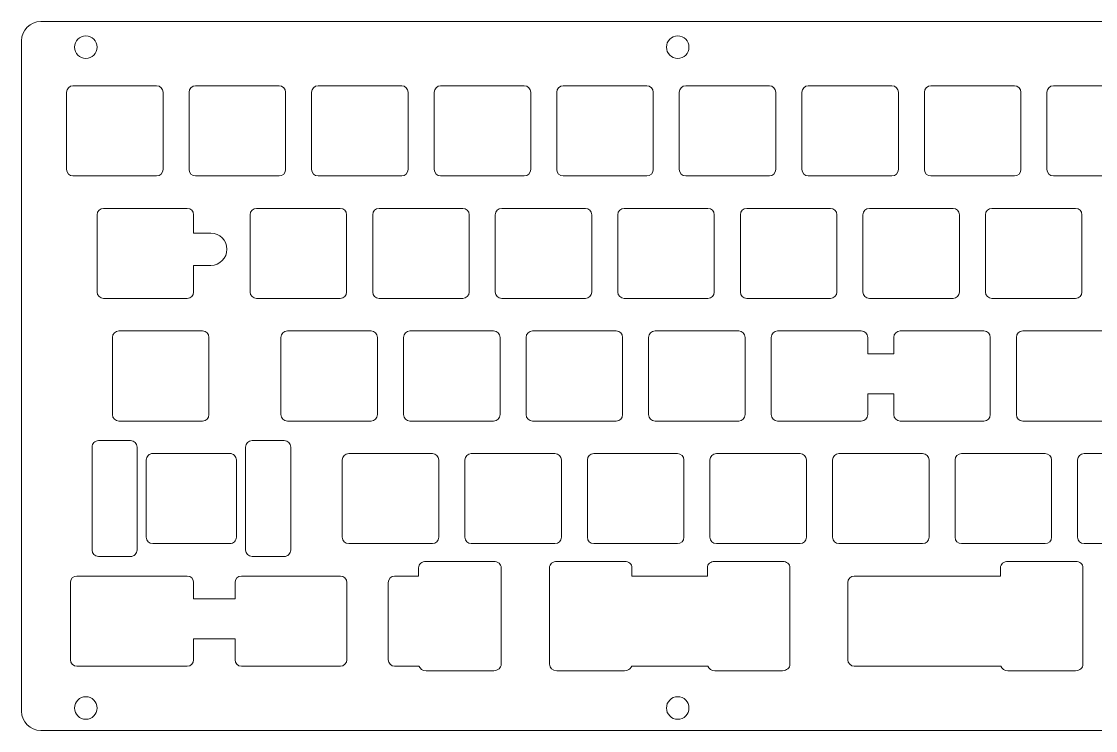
# Model space of a CAD drawing. Header units: millimetres. Extents: x -129 to 167, y 280 to 390.
# Drawn here: x -129.1 to 37.8, y 280.1 to 390.3 of the extents above; entities that cross this region are included whole.
import ezdxf

# ---------------------------------------------------------------- set-up
doc = ezdxf.new("R2010")
doc.units = ezdxf.units.MM
doc.header["$MEASUREMENT"] = 0
doc.layers.add('Layer 1', color=7, linetype='Continuous')

msp = doc.modelspace()

# ---------------------------------------------------------------- linework, layer by layer
at = {"layer": 'Layer 1', "color": 1, "lineweight": 18}
for centre in [(-119.1442, 386.318), (-27.1439, 386.318), (-119.1442, 283.618), (-27.1439, 283.618)]:
    msp.add_ellipse(centre, major_axis=(0, 1.75), ratio=1, dxfattribs=at)
for points, knots in [([(-126.1447, 390.3183), (-126.1447, 390.3183), (163.7555, 390.3183), (163.7555, 390.3183), (163.7555, 390.3183), (165.4044, 390.3183), (166.755, 388.9683), (166.755, 387.3183), (166.755, 387.3183), (166.755, 387.3183), (166.755, 283.1183), (166.755, 283.1183), (166.755, 283.1183), (166.755, 281.4683), (165.4044, 280.1183), (163.7555, 280.1183), (163.7555, 280.1183), (163.7555, 280.1183), (-126.1447, 280.1183), (-126.1447, 280.1183), (-126.1447, 280.1183), (-127.7936, 280.1183), (-129.1442, 281.4683), (-129.1442, 283.1183), (-129.1442, 283.1183), (-129.1442, 283.1183), (-129.1442, 387.3183), (-129.1442, 387.3183), (-129.1442, 387.3183), (-129.1442, 388.9683), (-127.7936, 390.3183), (-126.1447, 390.3183)], [0, 0, 0, 0, 0.11111111, 0.11111111, 0.11111111, 0.11111111, 0.22222222, 0.22222222, 0.22222222, 0.22222222, 0.33333333, 0.33333333, 0.33333333, 0.33333333, 0.44444444, 0.44444444, 0.44444444, 0.44444444, 0.55555556, 0.55555556, 0.55555556, 0.55555556, 0.66666667, 0.66666667, 0.66666667, 0.66666667, 0.77777778, 0.77777778, 0.77777778, 0.77777778, 1, 1, 1, 1]), ([(-121.1442, 380.3184), (-121.1442, 380.3184), (-108.1442, 380.3184), (-108.1442, 380.3184), (-108.1442, 380.3184), (-107.5941, 380.3184), (-107.1442, 379.8684), (-107.1442, 379.3184), (-107.1442, 379.3184), (-107.1442, 379.3184), (-107.1442, 367.3183), (-107.1442, 367.3183), (-107.1442, 367.3183), (-107.1442, 366.7684), (-107.5941, 366.3183), (-108.1442, 366.3183), (-108.1442, 366.3183), (-108.1442, 366.3183), (-121.1442, 366.3183), (-121.1442, 366.3183), (-121.1442, 366.3183), (-121.6942, 366.3183), (-122.1442, 366.7684), (-122.1442, 367.3183), (-122.1442, 367.3183), (-122.1442, 367.3183), (-122.1442, 379.3184), (-122.1442, 379.3184), (-122.1442, 379.3184), (-122.1442, 379.8684), (-121.6942, 380.3184), (-121.1442, 380.3184)], [0, 0, 0, 0, 0.11111111, 0.11111111, 0.11111111, 0.11111111, 0.22222222, 0.22222222, 0.22222222, 0.22222222, 0.33333333, 0.33333333, 0.33333333, 0.33333333, 0.44444444, 0.44444444, 0.44444444, 0.44444444, 0.55555556, 0.55555556, 0.55555556, 0.55555556, 0.66666667, 0.66666667, 0.66666667, 0.66666667, 0.77777778, 0.77777778, 0.77777778, 0.77777778, 1, 1, 1, 1]), ([(-102.0937, 380.3184), (-102.0937, 380.3184), (-89.0937, 380.3184), (-89.0937, 380.3184), (-89.0937, 380.3184), (-88.5437, 380.3184), (-88.0937, 379.8684), (-88.0937, 379.3184), (-88.0937, 379.3184), (-88.0937, 379.3184), (-88.0937, 367.3183), (-88.0937, 367.3183), (-88.0937, 367.3183), (-88.0937, 366.7684), (-88.5437, 366.3183), (-89.0937, 366.3183), (-89.0937, 366.3183), (-89.0937, 366.3183), (-102.0937, 366.3183), (-102.0937, 366.3183), (-102.0937, 366.3183), (-102.6437, 366.3183), (-103.0937, 366.7684), (-103.0937, 367.3183), (-103.0937, 367.3183), (-103.0937, 367.3183), (-103.0937, 379.3184), (-103.0937, 379.3184), (-103.0937, 379.3184), (-103.0937, 379.8684), (-102.6437, 380.3184), (-102.0937, 380.3184)], [0, 0, 0, 0, 0.11111111, 0.11111111, 0.11111111, 0.11111111, 0.22222222, 0.22222222, 0.22222222, 0.22222222, 0.33333333, 0.33333333, 0.33333333, 0.33333333, 0.44444444, 0.44444444, 0.44444444, 0.44444444, 0.55555556, 0.55555556, 0.55555556, 0.55555556, 0.66666667, 0.66666667, 0.66666667, 0.66666667, 0.77777778, 0.77777778, 0.77777778, 0.77777778, 1, 1, 1, 1]), ([(-83.0433, 380.3184), (-83.0433, 380.3184), (-70.0433, 380.3184), (-70.0433, 380.3184), (-70.0433, 380.3184), (-69.4933, 380.3184), (-69.0433, 379.8684), (-69.0433, 379.3184), (-69.0433, 379.3184), (-69.0433, 379.3184), (-69.0433, 367.3183), (-69.0433, 367.3183), (-69.0433, 367.3183), (-69.0433, 366.7684), (-69.4933, 366.3183), (-70.0433, 366.3183), (-70.0433, 366.3183), (-70.0433, 366.3183), (-83.0433, 366.3183), (-83.0433, 366.3183), (-83.0433, 366.3183), (-83.5933, 366.3183), (-84.0433, 366.7684), (-84.0433, 367.3183), (-84.0433, 367.3183), (-84.0433, 367.3183), (-84.0433, 379.3184), (-84.0433, 379.3184), (-84.0433, 379.3184), (-84.0433, 379.8684), (-83.5933, 380.3184), (-83.0433, 380.3184)], [0, 0, 0, 0, 0.11111111, 0.11111111, 0.11111111, 0.11111111, 0.22222222, 0.22222222, 0.22222222, 0.22222222, 0.33333333, 0.33333333, 0.33333333, 0.33333333, 0.44444444, 0.44444444, 0.44444444, 0.44444444, 0.55555556, 0.55555556, 0.55555556, 0.55555556, 0.66666667, 0.66666667, 0.66666667, 0.66666667, 0.77777778, 0.77777778, 0.77777778, 0.77777778, 1, 1, 1, 1]), ([(-63.9953, 380.3184), (-63.9953, 380.3184), (-50.9953, 380.3184), (-50.9953, 380.3184), (-50.9953, 380.3184), (-50.4453, 380.3184), (-49.9953, 379.8684), (-49.9953, 379.3184), (-49.9953, 379.3184), (-49.9953, 379.3184), (-49.9953, 367.3183), (-49.9953, 367.3183), (-49.9953, 367.3183), (-49.9953, 366.7684), (-50.4453, 366.3183), (-50.9953, 366.3183), (-50.9953, 366.3183), (-50.9953, 366.3183), (-63.9953, 366.3183), (-63.9953, 366.3183), (-63.9953, 366.3183), (-64.5452, 366.3183), (-64.9953, 366.7684), (-64.9953, 367.3183), (-64.9953, 367.3183), (-64.9953, 367.3183), (-64.9953, 379.3184), (-64.9953, 379.3184), (-64.9953, 379.3184), (-64.9953, 379.8684), (-64.5452, 380.3184), (-63.9953, 380.3184)], [0, 0, 0, 0, 0.11111111, 0.11111111, 0.11111111, 0.11111111, 0.22222222, 0.22222222, 0.22222222, 0.22222222, 0.33333333, 0.33333333, 0.33333333, 0.33333333, 0.44444444, 0.44444444, 0.44444444, 0.44444444, 0.55555556, 0.55555556, 0.55555556, 0.55555556, 0.66666667, 0.66666667, 0.66666667, 0.66666667, 0.77777778, 0.77777778, 0.77777778, 0.77777778, 1, 1, 1, 1]), ([(-44.9447, 380.3184), (-44.9447, 380.3184), (-31.9447, 380.3184), (-31.9447, 380.3184), (-31.9447, 380.3184), (-31.3948, 380.3184), (-30.9447, 379.8684), (-30.9447, 379.3184), (-30.9447, 379.3184), (-30.9447, 379.3184), (-30.9447, 367.3183), (-30.9447, 367.3183), (-30.9447, 367.3183), (-30.9447, 366.7684), (-31.3948, 366.3183), (-31.9447, 366.3183), (-31.9447, 366.3183), (-31.9447, 366.3183), (-44.9447, 366.3183), (-44.9447, 366.3183), (-44.9447, 366.3183), (-45.4948, 366.3183), (-45.9447, 366.7684), (-45.9447, 367.3183), (-45.9447, 367.3183), (-45.9447, 367.3183), (-45.9447, 379.3184), (-45.9447, 379.3184), (-45.9447, 379.3184), (-45.9447, 379.8684), (-45.4948, 380.3184), (-44.9447, 380.3184)], [0, 0, 0, 0, 0.11111111, 0.11111111, 0.11111111, 0.11111111, 0.22222222, 0.22222222, 0.22222222, 0.22222222, 0.33333333, 0.33333333, 0.33333333, 0.33333333, 0.44444444, 0.44444444, 0.44444444, 0.44444444, 0.55555556, 0.55555556, 0.55555556, 0.55555556, 0.66666667, 0.66666667, 0.66666667, 0.66666667, 0.77777778, 0.77777778, 0.77777778, 0.77777778, 1, 1, 1, 1]), ([(-25.8943, 380.3184), (-25.8943, 380.3184), (-12.8943, 380.3184), (-12.8943, 380.3184), (-12.8943, 380.3184), (-12.3442, 380.3184), (-11.8943, 379.8684), (-11.8943, 379.3184), (-11.8943, 379.3184), (-11.8943, 379.3184), (-11.8943, 367.3183), (-11.8943, 367.3183), (-11.8943, 367.3183), (-11.8943, 366.7684), (-12.3442, 366.3183), (-12.8943, 366.3183), (-12.8943, 366.3183), (-12.8943, 366.3183), (-25.8943, 366.3183), (-25.8943, 366.3183), (-25.8943, 366.3183), (-26.4443, 366.3183), (-26.8943, 366.7684), (-26.8943, 367.3183), (-26.8943, 367.3183), (-26.8943, 367.3183), (-26.8943, 379.3184), (-26.8943, 379.3184), (-26.8943, 379.3184), (-26.8943, 379.8684), (-26.4443, 380.3184), (-25.8943, 380.3184)], [0, 0, 0, 0, 0.11111111, 0.11111111, 0.11111111, 0.11111111, 0.22222222, 0.22222222, 0.22222222, 0.22222222, 0.33333333, 0.33333333, 0.33333333, 0.33333333, 0.44444444, 0.44444444, 0.44444444, 0.44444444, 0.55555556, 0.55555556, 0.55555556, 0.55555556, 0.66666667, 0.66666667, 0.66666667, 0.66666667, 0.77777778, 0.77777778, 0.77777778, 0.77777778, 1, 1, 1, 1]), ([(-6.8463, 380.3184), (-6.8463, 380.3184), (6.1537, 380.3184), (6.1537, 380.3184), (6.1537, 380.3184), (6.7037, 380.3184), (7.1537, 379.8684), (7.1537, 379.3184), (7.1537, 379.3184), (7.1537, 379.3184), (7.1537, 367.3183), (7.1537, 367.3183), (7.1537, 367.3183), (7.1537, 366.7684), (6.7037, 366.3183), (6.1537, 366.3183), (6.1537, 366.3183), (6.1537, 366.3183), (-6.8463, 366.3183), (-6.8463, 366.3183), (-6.8463, 366.3183), (-7.3963, 366.3183), (-7.8463, 366.7684), (-7.8463, 367.3183), (-7.8463, 367.3183), (-7.8463, 367.3183), (-7.8463, 379.3184), (-7.8463, 379.3184), (-7.8463, 379.3184), (-7.8463, 379.8684), (-7.3963, 380.3184), (-6.8463, 380.3184)], [0, 0, 0, 0, 0.11111111, 0.11111111, 0.11111111, 0.11111111, 0.22222222, 0.22222222, 0.22222222, 0.22222222, 0.33333333, 0.33333333, 0.33333333, 0.33333333, 0.44444444, 0.44444444, 0.44444444, 0.44444444, 0.55555556, 0.55555556, 0.55555556, 0.55555556, 0.66666667, 0.66666667, 0.66666667, 0.66666667, 0.77777778, 0.77777778, 0.77777778, 0.77777778, 1, 1, 1, 1]), ([(12.2041, 380.3184), (12.2041, 380.3184), (25.2041, 380.3184), (25.2041, 380.3184), (25.2041, 380.3184), (25.7541, 380.3184), (26.2041, 379.8684), (26.2041, 379.3184), (26.2041, 379.3184), (26.2041, 379.3184), (26.2041, 367.3183), (26.2041, 367.3183), (26.2041, 367.3183), (26.2041, 366.7684), (25.7541, 366.3183), (25.2041, 366.3183), (25.2041, 366.3183), (25.2041, 366.3183), (12.2041, 366.3183), (12.2041, 366.3183), (12.2041, 366.3183), (11.6541, 366.3183), (11.2041, 366.7684), (11.2041, 367.3183), (11.2041, 367.3183), (11.2041, 367.3183), (11.2041, 379.3184), (11.2041, 379.3184), (11.2041, 379.3184), (11.2041, 379.8684), (11.6541, 380.3184), (12.2041, 380.3184)], [0, 0, 0, 0, 0.11111111, 0.11111111, 0.11111111, 0.11111111, 0.22222222, 0.22222222, 0.22222222, 0.22222222, 0.33333333, 0.33333333, 0.33333333, 0.33333333, 0.44444444, 0.44444444, 0.44444444, 0.44444444, 0.55555556, 0.55555556, 0.55555556, 0.55555556, 0.66666667, 0.66666667, 0.66666667, 0.66666667, 0.77777778, 0.77777778, 0.77777778, 0.77777778, 1, 1, 1, 1]), ([(31.2546, 380.3184), (31.2546, 380.3184), (44.2546, 380.3184), (44.2546, 380.3184), (44.2546, 380.3184), (44.8046, 380.3184), (45.2546, 379.8684), (45.2546, 379.3184), (45.2546, 379.3184), (45.2546, 379.3184), (45.2546, 367.3183), (45.2546, 367.3183), (45.2546, 367.3183), (45.2546, 366.7684), (44.8046, 366.3183), (44.2546, 366.3183), (44.2546, 366.3183), (44.2546, 366.3183), (31.2546, 366.3183), (31.2546, 366.3183), (31.2546, 366.3183), (30.7047, 366.3183), (30.2546, 366.7684), (30.2546, 367.3183), (30.2546, 367.3183), (30.2546, 367.3183), (30.2546, 379.3184), (30.2546, 379.3184), (30.2546, 379.3184), (30.2546, 379.8684), (30.7047, 380.3184), (31.2546, 380.3184)], [0, 0, 0, 0, 0.11111111, 0.11111111, 0.11111111, 0.11111111, 0.22222222, 0.22222222, 0.22222222, 0.22222222, 0.33333333, 0.33333333, 0.33333333, 0.33333333, 0.44444444, 0.44444444, 0.44444444, 0.44444444, 0.55555556, 0.55555556, 0.55555556, 0.55555556, 0.66666667, 0.66666667, 0.66666667, 0.66666667, 0.77777778, 0.77777778, 0.77777778, 0.77777778, 1, 1, 1, 1]), ([(-102.3822, 357.4147), (-102.3822, 357.4147), (-99.7237, 357.4147), (-99.7237, 357.4147), (-99.7237, 357.4147), (-99.7162, 357.4148), (-99.7086, 357.4148), (-99.7011, 357.4148), (-99.7011, 357.4148), (-98.3205, 357.4148), (-97.2011, 356.2954), (-97.2011, 354.9148), (-97.2011, 354.9148), (-97.2011, 353.5342), (-98.3205, 352.4148), (-99.7011, 352.4148), (-99.7011, 352.4148), (-99.7086, 352.4148), (-99.7162, 352.4148), (-99.7237, 352.4149), (-99.7237, 352.4149), (-99.7237, 352.4149), (-102.3822, 352.4149), (-102.3822, 352.4149), (-102.3822, 352.4149), (-102.3822, 350.1455), (-102.3822, 348.2684), (-102.3822, 348.2684), (-102.3822, 348.2684), (-102.3822, 347.7184), (-102.8321, 347.2684), (-103.3822, 347.2684), (-103.3822, 347.2684), (-103.3822, 347.2684), (-116.3822, 347.2684), (-116.3822, 347.2684), (-116.3822, 347.2684), (-116.9322, 347.2684), (-117.3822, 347.7184), (-117.3822, 348.2684), (-117.3822, 348.2684), (-117.3822, 348.2684), (-117.3822, 360.2684), (-117.3822, 360.2684), (-117.3822, 360.2684), (-117.3822, 360.8183), (-116.9322, 361.2684), (-116.3822, 361.2684), (-116.3822, 361.2684), (-116.3822, 361.2684), (-103.3822, 361.2684), (-103.3822, 361.2684), (-103.3822, 361.2684), (-102.8321, 361.2684), (-102.3822, 360.8183), (-102.3822, 360.2684), (-102.3822, 360.2684), (-102.3822, 360.2684), (-102.3822, 359.0622), (-102.3822, 357.4147)], [0, 0, 0, 0, 0.0625, 0.0625, 0.0625, 0.0625, 0.125, 0.125, 0.125, 0.125, 0.1875, 0.1875, 0.1875, 0.1875, 0.25, 0.25, 0.25, 0.25, 0.3125, 0.3125, 0.3125, 0.3125, 0.375, 0.375, 0.375, 0.375, 0.4375, 0.4375, 0.4375, 0.4375, 0.5, 0.5, 0.5, 0.5, 0.5625, 0.5625, 0.5625, 0.5625, 0.625, 0.625, 0.625, 0.625, 0.6875, 0.6875, 0.6875, 0.6875, 0.75, 0.75, 0.75, 0.75, 0.8125, 0.8125, 0.8125, 0.8125, 0.875, 0.875, 0.875, 0.875, 1, 1, 1, 1]), ([(-92.6011, 361.2684), (-92.6011, 361.2684), (-79.6011, 361.2684), (-79.6011, 361.2684), (-79.6011, 361.2684), (-79.051, 361.2684), (-78.6011, 360.8183), (-78.6011, 360.2684), (-78.6011, 360.2684), (-78.6011, 360.2684), (-78.6011, 348.2684), (-78.6011, 348.2684), (-78.6011, 348.2684), (-78.6011, 347.7184), (-79.051, 347.2684), (-79.6011, 347.2684), (-79.6011, 347.2684), (-79.6011, 347.2684), (-92.6011, 347.2684), (-92.6011, 347.2684), (-92.6011, 347.2684), (-93.1511, 347.2684), (-93.6011, 347.7184), (-93.6011, 348.2684), (-93.6011, 348.2684), (-93.6011, 348.2684), (-93.6011, 360.2684), (-93.6011, 360.2684), (-93.6011, 360.2684), (-93.6011, 360.8183), (-93.1511, 361.2684), (-92.6011, 361.2684)], [0, 0, 0, 0, 0.11111111, 0.11111111, 0.11111111, 0.11111111, 0.22222222, 0.22222222, 0.22222222, 0.22222222, 0.33333333, 0.33333333, 0.33333333, 0.33333333, 0.44444444, 0.44444444, 0.44444444, 0.44444444, 0.55555556, 0.55555556, 0.55555556, 0.55555556, 0.66666667, 0.66666667, 0.66666667, 0.66666667, 0.77777778, 0.77777778, 0.77777778, 0.77777778, 1, 1, 1, 1]), ([(-73.5507, 361.2684), (-73.5507, 361.2684), (-60.5507, 361.2684), (-60.5507, 361.2684), (-60.5507, 361.2684), (-60.0007, 361.2684), (-59.5507, 360.8183), (-59.5507, 360.2684), (-59.5507, 360.2684), (-59.5507, 360.2684), (-59.5507, 348.2684), (-59.5507, 348.2684), (-59.5507, 348.2684), (-59.5507, 347.7184), (-60.0007, 347.2684), (-60.5507, 347.2684), (-60.5507, 347.2684), (-60.5507, 347.2684), (-73.5507, 347.2684), (-73.5507, 347.2684), (-73.5507, 347.2684), (-74.1007, 347.2684), (-74.5507, 347.7184), (-74.5507, 348.2684), (-74.5507, 348.2684), (-74.5507, 348.2684), (-74.5507, 360.2684), (-74.5507, 360.2684), (-74.5507, 360.2684), (-74.5507, 360.8183), (-74.1007, 361.2684), (-73.5507, 361.2684)], [0, 0, 0, 0, 0.11111111, 0.11111111, 0.11111111, 0.11111111, 0.22222222, 0.22222222, 0.22222222, 0.22222222, 0.33333333, 0.33333333, 0.33333333, 0.33333333, 0.44444444, 0.44444444, 0.44444444, 0.44444444, 0.55555556, 0.55555556, 0.55555556, 0.55555556, 0.66666667, 0.66666667, 0.66666667, 0.66666667, 0.77777778, 0.77777778, 0.77777778, 0.77777778, 1, 1, 1, 1]), ([(-54.5002, 361.2684), (-54.5002, 361.2684), (-41.5002, 361.2684), (-41.5002, 361.2684), (-41.5002, 361.2684), (-40.9502, 361.2684), (-40.5002, 360.8183), (-40.5002, 360.2684), (-40.5002, 360.2684), (-40.5002, 360.2684), (-40.5002, 348.2684), (-40.5002, 348.2684), (-40.5002, 348.2684), (-40.5002, 347.7184), (-40.9502, 347.2684), (-41.5002, 347.2684), (-41.5002, 347.2684), (-41.5002, 347.2684), (-54.5002, 347.2684), (-54.5002, 347.2684), (-54.5002, 347.2684), (-55.0502, 347.2684), (-55.5002, 347.7184), (-55.5002, 348.2684), (-55.5002, 348.2684), (-55.5002, 348.2684), (-55.5002, 360.2684), (-55.5002, 360.2684), (-55.5002, 360.2684), (-55.5002, 360.8183), (-55.0502, 361.2684), (-54.5002, 361.2684)], [0, 0, 0, 0, 0.11111111, 0.11111111, 0.11111111, 0.11111111, 0.22222222, 0.22222222, 0.22222222, 0.22222222, 0.33333333, 0.33333333, 0.33333333, 0.33333333, 0.44444444, 0.44444444, 0.44444444, 0.44444444, 0.55555556, 0.55555556, 0.55555556, 0.55555556, 0.66666667, 0.66666667, 0.66666667, 0.66666667, 0.77777778, 0.77777778, 0.77777778, 0.77777778, 1, 1, 1, 1]), ([(-35.4522, 361.2684), (-35.4522, 361.2684), (-22.4522, 361.2684), (-22.4522, 361.2684), (-22.4522, 361.2684), (-21.9022, 361.2684), (-21.4522, 360.8183), (-21.4522, 360.2684), (-21.4522, 360.2684), (-21.4522, 360.2684), (-21.4522, 348.2684), (-21.4522, 348.2684), (-21.4522, 348.2684), (-21.4522, 347.7184), (-21.9022, 347.2684), (-22.4522, 347.2684), (-22.4522, 347.2684), (-22.4522, 347.2684), (-35.4522, 347.2684), (-35.4522, 347.2684), (-35.4522, 347.2684), (-36.0021, 347.2684), (-36.4522, 347.7184), (-36.4522, 348.2684), (-36.4522, 348.2684), (-36.4522, 348.2684), (-36.4522, 360.2684), (-36.4522, 360.2684), (-36.4522, 360.2684), (-36.4522, 360.8183), (-36.0021, 361.2684), (-35.4522, 361.2684)], [0, 0, 0, 0, 0.11111111, 0.11111111, 0.11111111, 0.11111111, 0.22222222, 0.22222222, 0.22222222, 0.22222222, 0.33333333, 0.33333333, 0.33333333, 0.33333333, 0.44444444, 0.44444444, 0.44444444, 0.44444444, 0.55555556, 0.55555556, 0.55555556, 0.55555556, 0.66666667, 0.66666667, 0.66666667, 0.66666667, 0.77777778, 0.77777778, 0.77777778, 0.77777778, 1, 1, 1, 1]), ([(-16.4016, 361.2684), (-16.4016, 361.2684), (-3.4016, 361.2684), (-3.4016, 361.2684), (-3.4016, 361.2684), (-2.8517, 361.2684), (-2.4016, 360.8183), (-2.4016, 360.2684), (-2.4016, 360.2684), (-2.4016, 360.2684), (-2.4016, 348.2684), (-2.4016, 348.2684), (-2.4016, 348.2684), (-2.4016, 347.7184), (-2.8517, 347.2684), (-3.4016, 347.2684), (-3.4016, 347.2684), (-3.4016, 347.2684), (-16.4016, 347.2684), (-16.4016, 347.2684), (-16.4016, 347.2684), (-16.9517, 347.2684), (-17.4016, 347.7184), (-17.4016, 348.2684), (-17.4016, 348.2684), (-17.4016, 348.2684), (-17.4016, 360.2684), (-17.4016, 360.2684), (-17.4016, 360.2684), (-17.4016, 360.8183), (-16.9517, 361.2684), (-16.4016, 361.2684)], [0, 0, 0, 0, 0.11111111, 0.11111111, 0.11111111, 0.11111111, 0.22222222, 0.22222222, 0.22222222, 0.22222222, 0.33333333, 0.33333333, 0.33333333, 0.33333333, 0.44444444, 0.44444444, 0.44444444, 0.44444444, 0.55555556, 0.55555556, 0.55555556, 0.55555556, 0.66666667, 0.66666667, 0.66666667, 0.66666667, 0.77777778, 0.77777778, 0.77777778, 0.77777778, 1, 1, 1, 1]), ([(2.6487, 361.2684), (2.6487, 361.2684), (15.6487, 361.2684), (15.6487, 361.2684), (15.6487, 361.2684), (16.1988, 361.2684), (16.6487, 360.8183), (16.6487, 360.2684), (16.6487, 360.2684), (16.6487, 360.2684), (16.6487, 348.2684), (16.6487, 348.2684), (16.6487, 348.2684), (16.6487, 347.7184), (16.1988, 347.2684), (15.6487, 347.2684), (15.6487, 347.2684), (15.6487, 347.2684), (2.6487, 347.2684), (2.6487, 347.2684), (2.6487, 347.2684), (2.0987, 347.2684), (1.6487, 347.7184), (1.6487, 348.2684), (1.6487, 348.2684), (1.6487, 348.2684), (1.6487, 360.2684), (1.6487, 360.2684), (1.6487, 360.2684), (1.6487, 360.8183), (2.0987, 361.2684), (2.6487, 361.2684)], [0, 0, 0, 0, 0.11111111, 0.11111111, 0.11111111, 0.11111111, 0.22222222, 0.22222222, 0.22222222, 0.22222222, 0.33333333, 0.33333333, 0.33333333, 0.33333333, 0.44444444, 0.44444444, 0.44444444, 0.44444444, 0.55555556, 0.55555556, 0.55555556, 0.55555556, 0.66666667, 0.66666667, 0.66666667, 0.66666667, 0.77777778, 0.77777778, 0.77777778, 0.77777778, 1, 1, 1, 1]), ([(21.6967, 361.2684), (21.6967, 361.2684), (34.6967, 361.2684), (34.6967, 361.2684), (34.6967, 361.2684), (35.2467, 361.2684), (35.6967, 360.8183), (35.6967, 360.2684), (35.6967, 360.2684), (35.6967, 360.2684), (35.6967, 348.2684), (35.6967, 348.2684), (35.6967, 348.2684), (35.6967, 347.7184), (35.2467, 347.2684), (34.6967, 347.2684), (34.6967, 347.2684), (34.6967, 347.2684), (21.6967, 347.2684), (21.6967, 347.2684), (21.6967, 347.2684), (21.1467, 347.2684), (20.6967, 347.7184), (20.6967, 348.2684), (20.6967, 348.2684), (20.6967, 348.2684), (20.6967, 360.2684), (20.6967, 360.2684), (20.6967, 360.2684), (20.6967, 360.8183), (21.1467, 361.2684), (21.6967, 361.2684)], [0, 0, 0, 0, 0.11111111, 0.11111111, 0.11111111, 0.11111111, 0.22222222, 0.22222222, 0.22222222, 0.22222222, 0.33333333, 0.33333333, 0.33333333, 0.33333333, 0.44444444, 0.44444444, 0.44444444, 0.44444444, 0.55555556, 0.55555556, 0.55555556, 0.55555556, 0.66666667, 0.66666667, 0.66666667, 0.66666667, 0.77777778, 0.77777778, 0.77777778, 0.77777778, 1, 1, 1, 1]), ([(-114.0012, 342.2184), (-114.0012, 342.2184), (-101.0012, 342.2184), (-101.0012, 342.2184), (-101.0012, 342.2184), (-100.4511, 342.2184), (-100.0012, 341.7684), (-100.0012, 341.2184), (-100.0012, 341.2184), (-100.0012, 341.2184), (-100.0012, 329.2183), (-100.0012, 329.2183), (-100.0012, 329.2183), (-100.0012, 328.6683), (-100.4511, 328.2183), (-101.0012, 328.2183), (-101.0012, 328.2183), (-101.0012, 328.2183), (-114.0012, 328.2183), (-114.0012, 328.2183), (-114.0012, 328.2183), (-114.5512, 328.2183), (-115.0012, 328.6683), (-115.0012, 329.2183), (-115.0012, 329.2183), (-115.0012, 329.2183), (-115.0012, 341.2184), (-115.0012, 341.2184), (-115.0012, 341.2184), (-115.0012, 341.7684), (-114.5512, 342.2184), (-114.0012, 342.2184)], [0, 0, 0, 0, 0.11111111, 0.11111111, 0.11111111, 0.11111111, 0.22222222, 0.22222222, 0.22222222, 0.22222222, 0.33333333, 0.33333333, 0.33333333, 0.33333333, 0.44444444, 0.44444444, 0.44444444, 0.44444444, 0.55555556, 0.55555556, 0.55555556, 0.55555556, 0.66666667, 0.66666667, 0.66666667, 0.66666667, 0.77777778, 0.77777778, 0.77777778, 0.77777778, 1, 1, 1, 1]), ([(-87.8072, 342.2184), (-87.8072, 342.2184), (-74.8072, 342.2184), (-74.8072, 342.2184), (-74.8072, 342.2184), (-74.2571, 342.2184), (-73.8072, 341.7684), (-73.8072, 341.2184), (-73.8072, 341.2184), (-73.8072, 341.2184), (-73.8072, 329.2183), (-73.8072, 329.2183), (-73.8072, 329.2183), (-73.8072, 328.6683), (-74.2571, 328.2183), (-74.8072, 328.2183), (-74.8072, 328.2183), (-74.8072, 328.2183), (-87.8072, 328.2183), (-87.8072, 328.2183), (-87.8072, 328.2183), (-88.3572, 328.2183), (-88.8072, 328.6683), (-88.8072, 329.2183), (-88.8072, 329.2183), (-88.8072, 329.2183), (-88.8072, 341.2184), (-88.8072, 341.2184), (-88.8072, 341.2184), (-88.8072, 341.7684), (-88.3572, 342.2184), (-87.8072, 342.2184)], [0, 0, 0, 0, 0.11111111, 0.11111111, 0.11111111, 0.11111111, 0.22222222, 0.22222222, 0.22222222, 0.22222222, 0.33333333, 0.33333333, 0.33333333, 0.33333333, 0.44444444, 0.44444444, 0.44444444, 0.44444444, 0.55555556, 0.55555556, 0.55555556, 0.55555556, 0.66666667, 0.66666667, 0.66666667, 0.66666667, 0.77777778, 0.77777778, 0.77777778, 0.77777778, 1, 1, 1, 1]), ([(-68.7568, 342.2184), (-68.7568, 342.2184), (-55.7568, 342.2184), (-55.7568, 342.2184), (-55.7568, 342.2184), (-55.2068, 342.2184), (-54.7568, 341.7684), (-54.7568, 341.2184), (-54.7568, 341.2184), (-54.7568, 341.2184), (-54.7568, 329.2183), (-54.7568, 329.2183), (-54.7568, 329.2183), (-54.7568, 328.6683), (-55.2068, 328.2183), (-55.7568, 328.2183), (-55.7568, 328.2183), (-55.7568, 328.2183), (-68.7568, 328.2183), (-68.7568, 328.2183), (-68.7568, 328.2183), (-69.3068, 328.2183), (-69.7568, 328.6683), (-69.7568, 329.2183), (-69.7568, 329.2183), (-69.7568, 329.2183), (-69.7568, 341.2184), (-69.7568, 341.2184), (-69.7568, 341.2184), (-69.7568, 341.7684), (-69.3068, 342.2184), (-68.7568, 342.2184)], [0, 0, 0, 0, 0.11111111, 0.11111111, 0.11111111, 0.11111111, 0.22222222, 0.22222222, 0.22222222, 0.22222222, 0.33333333, 0.33333333, 0.33333333, 0.33333333, 0.44444444, 0.44444444, 0.44444444, 0.44444444, 0.55555556, 0.55555556, 0.55555556, 0.55555556, 0.66666667, 0.66666667, 0.66666667, 0.66666667, 0.77777778, 0.77777778, 0.77777778, 0.77777778, 1, 1, 1, 1]), ([(-49.7063, 342.2184), (-49.7063, 342.2184), (-36.7063, 342.2184), (-36.7063, 342.2184), (-36.7063, 342.2184), (-36.1563, 342.2184), (-35.7063, 341.7684), (-35.7063, 341.2184), (-35.7063, 341.2184), (-35.7063, 341.2184), (-35.7063, 329.2183), (-35.7063, 329.2183), (-35.7063, 329.2183), (-35.7063, 328.6683), (-36.1563, 328.2183), (-36.7063, 328.2183), (-36.7063, 328.2183), (-36.7063, 328.2183), (-49.7063, 328.2183), (-49.7063, 328.2183), (-49.7063, 328.2183), (-50.2563, 328.2183), (-50.7063, 328.6683), (-50.7063, 329.2183), (-50.7063, 329.2183), (-50.7063, 329.2183), (-50.7063, 341.2184), (-50.7063, 341.2184), (-50.7063, 341.2184), (-50.7063, 341.7684), (-50.2563, 342.2184), (-49.7063, 342.2184)], [0, 0, 0, 0, 0.11111111, 0.11111111, 0.11111111, 0.11111111, 0.22222222, 0.22222222, 0.22222222, 0.22222222, 0.33333333, 0.33333333, 0.33333333, 0.33333333, 0.44444444, 0.44444444, 0.44444444, 0.44444444, 0.55555556, 0.55555556, 0.55555556, 0.55555556, 0.66666667, 0.66666667, 0.66666667, 0.66666667, 0.77777778, 0.77777778, 0.77777778, 0.77777778, 1, 1, 1, 1]), ([(-30.6583, 342.2184), (-30.6583, 342.2184), (-17.6583, 342.2184), (-17.6583, 342.2184), (-17.6583, 342.2184), (-17.1083, 342.2184), (-16.6583, 341.7684), (-16.6583, 341.2184), (-16.6583, 341.2184), (-16.6583, 341.2184), (-16.6583, 329.2183), (-16.6583, 329.2183), (-16.6583, 329.2183), (-16.6583, 328.6683), (-17.1083, 328.2183), (-17.6583, 328.2183), (-17.6583, 328.2183), (-17.6583, 328.2183), (-30.6583, 328.2183), (-30.6583, 328.2183), (-30.6583, 328.2183), (-31.2082, 328.2183), (-31.6583, 328.6683), (-31.6583, 329.2183), (-31.6583, 329.2183), (-31.6583, 329.2183), (-31.6583, 341.2184), (-31.6583, 341.2184), (-31.6583, 341.2184), (-31.6583, 341.7684), (-31.2082, 342.2184), (-30.6583, 342.2184)], [0, 0, 0, 0, 0.11111111, 0.11111111, 0.11111111, 0.11111111, 0.22222222, 0.22222222, 0.22222222, 0.22222222, 0.33333333, 0.33333333, 0.33333333, 0.33333333, 0.44444444, 0.44444444, 0.44444444, 0.44444444, 0.55555556, 0.55555556, 0.55555556, 0.55555556, 0.66666667, 0.66666667, 0.66666667, 0.66666667, 0.77777778, 0.77777778, 0.77777778, 0.77777778, 1, 1, 1, 1]), ([(7.4426, 342.2184), (7.4426, 342.2184), (20.4426, 342.2184), (20.4426, 342.2184), (20.4426, 342.2184), (20.9927, 342.2184), (21.4426, 341.7684), (21.4426, 341.2184), (21.4426, 341.2184), (21.4426, 341.2184), (21.4426, 329.2183), (21.4426, 329.2183), (21.4426, 329.2183), (21.4426, 328.6683), (20.9927, 328.2183), (20.4426, 328.2183), (20.4426, 328.2183), (20.4426, 328.2183), (7.4426, 328.2183), (7.4426, 328.2183), (7.4426, 328.2183), (6.8926, 328.2183), (6.4426, 328.6683), (6.4426, 329.2183), (6.4426, 329.2183), (6.4426, 329.2183), (6.4426, 330.6115), (6.4426, 332.4484), (6.4426, 332.4484), (6.4426, 332.4484), (2.3923, 332.4484), (2.3923, 332.4484), (2.3923, 332.4484), (2.3923, 330.6115), (2.3923, 329.2183), (2.3923, 329.2183), (2.3923, 329.2183), (2.3923, 328.6683), (1.9422, 328.2183), (1.3923, 328.2183), (1.3923, 328.2183), (1.3923, 328.2183), (-11.6077, 328.2183), (-11.6077, 328.2183), (-11.6077, 328.2183), (-12.1578, 328.2183), (-12.6077, 328.6683), (-12.6077, 329.2183), (-12.6077, 329.2183), (-12.6077, 329.2183), (-12.6077, 341.2184), (-12.6077, 341.2184), (-12.6077, 341.2184), (-12.6077, 341.7684), (-12.1578, 342.2184), (-11.6077, 342.2184), (-11.6077, 342.2184), (-11.6077, 342.2184), (1.3923, 342.2184), (1.3923, 342.2184), (1.3923, 342.2184), (1.9422, 342.2184), (2.3923, 341.7684), (2.3923, 341.2184), (2.3923, 341.2184), (2.3923, 341.2184), (2.3923, 340.1573), (2.3923, 338.6662), (2.3923, 338.6662), (2.3923, 338.6662), (6.4426, 338.6662), (6.4426, 338.6662), (6.4426, 338.6662), (6.4426, 340.1573), (6.4426, 341.2184), (6.4426, 341.2184), (6.4426, 341.2184), (6.4426, 341.7684), (6.8926, 342.2184), (7.4426, 342.2184)], [0, 0, 0, 0, 0.04761905, 0.04761905, 0.04761905, 0.04761905, 0.0952381, 0.0952381, 0.0952381, 0.0952381, 0.14285714, 0.14285714, 0.14285714, 0.14285714, 0.19047619, 0.19047619, 0.19047619, 0.19047619, 0.23809524, 0.23809524, 0.23809524, 0.23809524, 0.28571429, 0.28571429, 0.28571429, 0.28571429, 0.33333333, 0.33333333, 0.33333333, 0.33333333, 0.38095238, 0.38095238, 0.38095238, 0.38095238, 0.42857143, 0.42857143, 0.42857143, 0.42857143, 0.47619048, 0.47619048, 0.47619048, 0.47619048, 0.52380952, 0.52380952, 0.52380952, 0.52380952, 0.57142857, 0.57142857, 0.57142857, 0.57142857, 0.61904762, 0.61904762, 0.61904762, 0.61904762, 0.66666667, 0.66666667, 0.66666667, 0.66666667, 0.71428571, 0.71428571, 0.71428571, 0.71428571, 0.76190476, 0.76190476, 0.76190476, 0.76190476, 0.80952381, 0.80952381, 0.80952381, 0.80952381, 0.85714286, 0.85714286, 0.85714286, 0.85714286, 0.9047619, 0.9047619, 0.9047619, 0.9047619, 1, 1, 1, 1]), ([(26.4906, 342.2184), (26.4906, 342.2184), (39.4906, 342.2184), (39.4906, 342.2184), (39.4906, 342.2184), (40.0406, 342.2184), (40.4906, 341.7684), (40.4906, 341.2184), (40.4906, 341.2184), (40.4906, 341.2184), (40.4906, 329.2183), (40.4906, 329.2183), (40.4906, 329.2183), (40.4906, 328.6683), (40.0406, 328.2183), (39.4906, 328.2183), (39.4906, 328.2183), (39.4906, 328.2183), (26.4906, 328.2183), (26.4906, 328.2183), (26.4906, 328.2183), (25.9406, 328.2183), (25.4906, 328.6683), (25.4906, 329.2183), (25.4906, 329.2183), (25.4906, 329.2183), (25.4906, 341.2184), (25.4906, 341.2184), (25.4906, 341.2184), (25.4906, 341.7684), (25.9406, 342.2184), (26.4906, 342.2184)], [0, 0, 0, 0, 0.11111111, 0.11111111, 0.11111111, 0.11111111, 0.22222222, 0.22222222, 0.22222222, 0.22222222, 0.33333333, 0.33333333, 0.33333333, 0.33333333, 0.44444444, 0.44444444, 0.44444444, 0.44444444, 0.55555556, 0.55555556, 0.55555556, 0.55555556, 0.66666667, 0.66666667, 0.66666667, 0.66666667, 0.77777778, 0.77777778, 0.77777778, 0.77777778, 1, 1, 1, 1]), ([(-111.1762, 324.1682), (-111.1762, 324.1682), (-111.1762, 308.1683), (-111.1762, 308.1683), (-111.1762, 308.1683), (-111.1762, 307.903), (-111.2816, 307.6488), (-111.4691, 307.4612), (-111.4691, 307.4612), (-111.6566, 307.2737), (-111.911, 307.1682), (-112.1762, 307.1682), (-112.1762, 307.1682), (-112.1762, 307.1682), (-117.1762, 307.1682), (-117.1762, 307.1682), (-117.1762, 307.1682), (-117.7285, 307.1682), (-118.1762, 307.616), (-118.1762, 308.1683), (-118.1762, 308.1683), (-118.1762, 308.1683), (-118.1762, 324.1682), (-118.1762, 324.1682), (-118.1762, 324.1682), (-118.1762, 324.4335), (-118.0709, 324.6878), (-117.8833, 324.8753), (-117.8833, 324.8753), (-117.6958, 325.0629), (-117.4414, 325.1683), (-117.1762, 325.1683), (-117.1762, 325.1683), (-117.1762, 325.1683), (-112.1762, 325.1683), (-112.1762, 325.1683), (-112.1762, 325.1683), (-111.911, 325.1683), (-111.6566, 325.0629), (-111.4691, 324.8753), (-111.4691, 324.8753), (-111.2816, 324.6878), (-111.1762, 324.4335), (-111.1762, 324.1682)], [0, 0, 0, 0, 0.08333333, 0.08333333, 0.08333333, 0.08333333, 0.16666667, 0.16666667, 0.16666667, 0.16666667, 0.25, 0.25, 0.25, 0.25, 0.33333333, 0.33333333, 0.33333333, 0.33333333, 0.41666667, 0.41666667, 0.41666667, 0.41666667, 0.5, 0.5, 0.5, 0.5, 0.58333333, 0.58333333, 0.58333333, 0.58333333, 0.66666667, 0.66666667, 0.66666667, 0.66666667, 0.75, 0.75, 0.75, 0.75, 0.83333333, 0.83333333, 0.83333333, 0.83333333, 1, 1, 1, 1]), ([(-93.3004, 325.1683), (-93.3004, 325.1683), (-88.3004, 325.1683), (-88.3004, 325.1683), (-88.3004, 325.1683), (-88.0352, 325.1683), (-87.7808, 325.0629), (-87.5933, 324.8753), (-87.5933, 324.8753), (-87.4058, 324.6878), (-87.3004, 324.4335), (-87.3004, 324.1682), (-87.3004, 324.1682), (-87.3004, 324.1682), (-87.3004, 308.1683), (-87.3004, 308.1683), (-87.3004, 308.1683), (-87.3004, 307.903), (-87.4058, 307.6488), (-87.5933, 307.4612), (-87.5933, 307.4612), (-87.7808, 307.2737), (-88.0352, 307.1682), (-88.3004, 307.1682), (-88.3004, 307.1682), (-88.3004, 307.1682), (-93.3004, 307.1682), (-93.3004, 307.1682), (-93.3004, 307.1682), (-93.8527, 307.1682), (-94.3004, 307.616), (-94.3004, 308.1683), (-94.3004, 308.1683), (-94.3004, 308.1683), (-94.3004, 324.1682), (-94.3004, 324.1682), (-94.3004, 324.1682), (-94.3004, 324.7205), (-93.8527, 325.1683), (-93.3004, 325.1683)], [0, 0, 0, 0, 0.09090909, 0.09090909, 0.09090909, 0.09090909, 0.18181818, 0.18181818, 0.18181818, 0.18181818, 0.27272727, 0.27272727, 0.27272727, 0.27272727, 0.36363636, 0.36363636, 0.36363636, 0.36363636, 0.45454545, 0.45454545, 0.45454545, 0.45454545, 0.54545455, 0.54545455, 0.54545455, 0.54545455, 0.63636364, 0.63636364, 0.63636364, 0.63636364, 0.72727273, 0.72727273, 0.72727273, 0.72727273, 0.81818182, 0.81818182, 0.81818182, 0.81818182, 1, 1, 1, 1]), ([(-95.7384, 322.1683), (-95.7384, 322.1683), (-95.7384, 310.1682), (-95.7384, 310.1682), (-95.7384, 310.1682), (-95.7384, 309.9031), (-95.8438, 309.6487), (-96.0313, 309.4612), (-96.0313, 309.4612), (-96.2189, 309.2737), (-96.4732, 309.1683), (-96.7384, 309.1683), (-96.7384, 309.1683), (-96.7384, 309.1683), (-108.7383, 309.1683), (-108.7383, 309.1683), (-108.7383, 309.1683), (-109.2906, 309.1683), (-109.7383, 309.616), (-109.7383, 310.1682), (-109.7383, 310.1682), (-109.7383, 310.1682), (-109.7383, 322.1683), (-109.7383, 322.1683), (-109.7383, 322.1683), (-109.7383, 322.4334), (-109.633, 322.6879), (-109.4454, 322.8754), (-109.4454, 322.8754), (-109.2579, 323.0629), (-109.0035, 323.1682), (-108.7383, 323.1682), (-108.7383, 323.1682), (-108.7383, 323.1682), (-96.7384, 323.1682), (-96.7384, 323.1682), (-96.7384, 323.1682), (-96.4732, 323.1682), (-96.2189, 323.0629), (-96.0313, 322.8754), (-96.0313, 322.8754), (-95.8438, 322.6879), (-95.7384, 322.4334), (-95.7384, 322.1683)], [0, 0, 0, 0, 0.08333333, 0.08333333, 0.08333333, 0.08333333, 0.16666667, 0.16666667, 0.16666667, 0.16666667, 0.25, 0.25, 0.25, 0.25, 0.33333333, 0.33333333, 0.33333333, 0.33333333, 0.41666667, 0.41666667, 0.41666667, 0.41666667, 0.5, 0.5, 0.5, 0.5, 0.58333333, 0.58333333, 0.58333333, 0.58333333, 0.66666667, 0.66666667, 0.66666667, 0.66666667, 0.75, 0.75, 0.75, 0.75, 0.83333333, 0.83333333, 0.83333333, 0.83333333, 1, 1, 1, 1]), ([(-78.2823, 323.1683), (-78.2823, 323.1683), (-65.2823, 323.1683), (-65.2823, 323.1683), (-65.2823, 323.1683), (-64.7322, 323.1683), (-64.2823, 322.7183), (-64.2823, 322.1683), (-64.2823, 322.1683), (-64.2823, 322.1683), (-64.2823, 310.1683), (-64.2823, 310.1683), (-64.2823, 310.1683), (-64.2823, 309.6183), (-64.7322, 309.1683), (-65.2823, 309.1683), (-65.2823, 309.1683), (-65.2823, 309.1683), (-78.2823, 309.1683), (-78.2823, 309.1683), (-78.2823, 309.1683), (-78.8323, 309.1683), (-79.2823, 309.6183), (-79.2823, 310.1683), (-79.2823, 310.1683), (-79.2823, 310.1683), (-79.2823, 322.1683), (-79.2823, 322.1683), (-79.2823, 322.1683), (-79.2823, 322.7183), (-78.8323, 323.1683), (-78.2823, 323.1683)], [0, 0, 0, 0, 0.11111111, 0.11111111, 0.11111111, 0.11111111, 0.22222222, 0.22222222, 0.22222222, 0.22222222, 0.33333333, 0.33333333, 0.33333333, 0.33333333, 0.44444444, 0.44444444, 0.44444444, 0.44444444, 0.55555556, 0.55555556, 0.55555556, 0.55555556, 0.66666667, 0.66666667, 0.66666667, 0.66666667, 0.77777778, 0.77777778, 0.77777778, 0.77777778, 1, 1, 1, 1]), ([(-59.2318, 323.1683), (-59.2318, 323.1683), (-46.2318, 323.1683), (-46.2318, 323.1683), (-46.2318, 323.1683), (-45.6818, 323.1683), (-45.2318, 322.7183), (-45.2318, 322.1683), (-45.2318, 322.1683), (-45.2318, 322.1683), (-45.2318, 310.1683), (-45.2318, 310.1683), (-45.2318, 310.1683), (-45.2318, 309.6183), (-45.6818, 309.1683), (-46.2318, 309.1683), (-46.2318, 309.1683), (-46.2318, 309.1683), (-59.2318, 309.1683), (-59.2318, 309.1683), (-59.2318, 309.1683), (-59.7818, 309.1683), (-60.2318, 309.6183), (-60.2318, 310.1683), (-60.2318, 310.1683), (-60.2318, 310.1683), (-60.2318, 322.1683), (-60.2318, 322.1683), (-60.2318, 322.1683), (-60.2318, 322.7183), (-59.7818, 323.1683), (-59.2318, 323.1683)], [0, 0, 0, 0, 0.11111111, 0.11111111, 0.11111111, 0.11111111, 0.22222222, 0.22222222, 0.22222222, 0.22222222, 0.33333333, 0.33333333, 0.33333333, 0.33333333, 0.44444444, 0.44444444, 0.44444444, 0.44444444, 0.55555556, 0.55555556, 0.55555556, 0.55555556, 0.66666667, 0.66666667, 0.66666667, 0.66666667, 0.77777778, 0.77777778, 0.77777778, 0.77777778, 1, 1, 1, 1]), ([(-40.1813, 323.1683), (-40.1813, 323.1683), (-27.1813, 323.1683), (-27.1813, 323.1683), (-27.1813, 323.1683), (-26.6313, 323.1683), (-26.1813, 322.7183), (-26.1813, 322.1683), (-26.1813, 322.1683), (-26.1813, 322.1683), (-26.1813, 310.1683), (-26.1813, 310.1683), (-26.1813, 310.1683), (-26.1813, 309.6183), (-26.6313, 309.1683), (-27.1813, 309.1683), (-27.1813, 309.1683), (-27.1813, 309.1683), (-40.1813, 309.1683), (-40.1813, 309.1683), (-40.1813, 309.1683), (-40.7313, 309.1683), (-41.1813, 309.6183), (-41.1813, 310.1683), (-41.1813, 310.1683), (-41.1813, 310.1683), (-41.1813, 322.1683), (-41.1813, 322.1683), (-41.1813, 322.1683), (-41.1813, 322.7183), (-40.7313, 323.1683), (-40.1813, 323.1683)], [0, 0, 0, 0, 0.11111111, 0.11111111, 0.11111111, 0.11111111, 0.22222222, 0.22222222, 0.22222222, 0.22222222, 0.33333333, 0.33333333, 0.33333333, 0.33333333, 0.44444444, 0.44444444, 0.44444444, 0.44444444, 0.55555556, 0.55555556, 0.55555556, 0.55555556, 0.66666667, 0.66666667, 0.66666667, 0.66666667, 0.77777778, 0.77777778, 0.77777778, 0.77777778, 1, 1, 1, 1]), ([(-21.1333, 323.1683), (-21.1333, 323.1683), (-8.1333, 323.1683), (-8.1333, 323.1683), (-8.1333, 323.1683), (-7.5833, 323.1683), (-7.1333, 322.7183), (-7.1333, 322.1683), (-7.1333, 322.1683), (-7.1333, 322.1683), (-7.1333, 310.1683), (-7.1333, 310.1683), (-7.1333, 310.1683), (-7.1333, 309.6183), (-7.5833, 309.1683), (-8.1333, 309.1683), (-8.1333, 309.1683), (-8.1333, 309.1683), (-21.1333, 309.1683), (-21.1333, 309.1683), (-21.1333, 309.1683), (-21.6832, 309.1683), (-22.1333, 309.6183), (-22.1333, 310.1683), (-22.1333, 310.1683), (-22.1333, 310.1683), (-22.1333, 322.1683), (-22.1333, 322.1683), (-22.1333, 322.1683), (-22.1333, 322.7183), (-21.6832, 323.1683), (-21.1333, 323.1683)], [0, 0, 0, 0, 0.11111111, 0.11111111, 0.11111111, 0.11111111, 0.22222222, 0.22222222, 0.22222222, 0.22222222, 0.33333333, 0.33333333, 0.33333333, 0.33333333, 0.44444444, 0.44444444, 0.44444444, 0.44444444, 0.55555556, 0.55555556, 0.55555556, 0.55555556, 0.66666667, 0.66666667, 0.66666667, 0.66666667, 0.77777778, 0.77777778, 0.77777778, 0.77777778, 1, 1, 1, 1]), ([(-2.0827, 323.1683), (-2.0827, 323.1683), (10.9173, 323.1683), (10.9173, 323.1683), (10.9173, 323.1683), (11.4672, 323.1683), (11.9173, 322.7183), (11.9173, 322.1683), (11.9173, 322.1683), (11.9173, 322.1683), (11.9173, 310.1683), (11.9173, 310.1683), (11.9173, 310.1683), (11.9173, 309.6183), (11.4672, 309.1683), (10.9173, 309.1683), (10.9173, 309.1683), (10.9173, 309.1683), (-2.0827, 309.1683), (-2.0827, 309.1683), (-2.0827, 309.1683), (-2.6328, 309.1683), (-3.0827, 309.6183), (-3.0827, 310.1683), (-3.0827, 310.1683), (-3.0827, 310.1683), (-3.0827, 322.1683), (-3.0827, 322.1683), (-3.0827, 322.1683), (-3.0827, 322.7183), (-2.6328, 323.1683), (-2.0827, 323.1683)], [0, 0, 0, 0, 0.11111111, 0.11111111, 0.11111111, 0.11111111, 0.22222222, 0.22222222, 0.22222222, 0.22222222, 0.33333333, 0.33333333, 0.33333333, 0.33333333, 0.44444444, 0.44444444, 0.44444444, 0.44444444, 0.55555556, 0.55555556, 0.55555556, 0.55555556, 0.66666667, 0.66666667, 0.66666667, 0.66666667, 0.77777778, 0.77777778, 0.77777778, 0.77777778, 1, 1, 1, 1]), ([(16.9676, 323.1683), (16.9676, 323.1683), (29.9676, 323.1683), (29.9676, 323.1683), (29.9676, 323.1683), (30.5177, 323.1683), (30.9676, 322.7183), (30.9676, 322.1683), (30.9676, 322.1683), (30.9676, 322.1683), (30.9676, 310.1683), (30.9676, 310.1683), (30.9676, 310.1683), (30.9676, 309.6183), (30.5177, 309.1683), (29.9676, 309.1683), (29.9676, 309.1683), (29.9676, 309.1683), (16.9676, 309.1683), (16.9676, 309.1683), (16.9676, 309.1683), (16.4176, 309.1683), (15.9676, 309.6183), (15.9676, 310.1683), (15.9676, 310.1683), (15.9676, 310.1683), (15.9676, 322.1683), (15.9676, 322.1683), (15.9676, 322.1683), (15.9676, 322.7183), (16.4176, 323.1683), (16.9676, 323.1683)], [0, 0, 0, 0, 0.11111111, 0.11111111, 0.11111111, 0.11111111, 0.22222222, 0.22222222, 0.22222222, 0.22222222, 0.33333333, 0.33333333, 0.33333333, 0.33333333, 0.44444444, 0.44444444, 0.44444444, 0.44444444, 0.55555556, 0.55555556, 0.55555556, 0.55555556, 0.66666667, 0.66666667, 0.66666667, 0.66666667, 0.77777778, 0.77777778, 0.77777778, 0.77777778, 1, 1, 1, 1]), ([(36.0156, 323.1683), (36.0156, 323.1683), (49.0156, 323.1683), (49.0156, 323.1683), (49.0156, 323.1683), (49.5656, 323.1683), (50.0156, 322.7183), (50.0156, 322.1683), (50.0156, 322.1683), (50.0156, 322.1683), (50.0156, 310.1683), (50.0156, 310.1683), (50.0156, 310.1683), (50.0156, 309.6183), (49.5656, 309.1683), (49.0156, 309.1683), (49.0156, 309.1683), (49.0156, 309.1683), (36.0156, 309.1683), (36.0156, 309.1683), (36.0156, 309.1683), (35.4656, 309.1683), (35.0156, 309.6183), (35.0156, 310.1683), (35.0156, 310.1683), (35.0156, 310.1683), (35.0156, 322.1683), (35.0156, 322.1683), (35.0156, 322.1683), (35.0156, 322.7183), (35.4656, 323.1683), (36.0156, 323.1683)], [0, 0, 0, 0, 0.11111111, 0.11111111, 0.11111111, 0.11111111, 0.22222222, 0.22222222, 0.22222222, 0.22222222, 0.33333333, 0.33333333, 0.33333333, 0.33333333, 0.44444444, 0.44444444, 0.44444444, 0.44444444, 0.55555556, 0.55555556, 0.55555556, 0.55555556, 0.66666667, 0.66666667, 0.66666667, 0.66666667, 0.77777778, 0.77777778, 0.77777778, 0.77777778, 1, 1, 1, 1]), ([(-66.2666, 306.4124), (-62.7531, 306.4124), (-59.2396, 306.4114), (-55.7261, 306.4114), (-55.7261, 306.4114), (-55.423, 306.4114), (-55.1322, 306.306), (-54.9179, 306.1184), (-54.9179, 306.1184), (-54.7037, 305.9309), (-54.5832, 305.6766), (-54.5832, 305.4113), (-54.5832, 305.4113), (-54.5832, 305.4113), (-54.5832, 290.4143), (-54.5832, 290.4143), (-54.5832, 290.4143), (-54.5832, 290.149), (-54.7037, 289.8948), (-54.9179, 289.7072), (-54.9179, 289.7072), (-55.1322, 289.5197), (-55.423, 289.4142), (-55.7261, 289.4142), (-55.7261, 289.4142), (-59.2396, 289.4142), (-62.7531, 289.4152), (-66.2666, 289.4152), (-66.2666, 289.4152), (-66.7797, 289.4152), (-67.2138, 289.7111), (-67.3583, 290.1184), (-67.3583, 290.1184), (-68.2177, 290.1184), (-68.7573, 290.1184), (-68.7573, 290.1184), (-68.7573, 290.1184), (-70.1679, 290.1184), (-71.1383, 290.1184), (-71.1383, 290.1184), (-71.1383, 290.1184), (-71.6883, 290.1184), (-72.1383, 290.5684), (-72.1383, 291.1184), (-72.1383, 291.1184), (-72.1383, 291.1184), (-72.1383, 303.1184), (-72.1383, 303.1184), (-72.1383, 303.1184), (-72.1383, 303.6684), (-71.6883, 304.1184), (-71.1383, 304.1184), (-71.1383, 304.1184), (-71.1383, 304.1184), (-70.1679, 304.1184), (-68.7573, 304.1184), (-68.7573, 304.1184), (-68.7573, 304.1184), (-68.239, 304.1184), (-67.4095, 304.1184), (-67.4095, 304.1184), (-67.4095, 304.9219), (-67.4095, 305.4123), (-67.4095, 305.4123), (-67.4095, 305.4123), (-67.4095, 305.6776), (-67.2892, 305.9319), (-67.0748, 306.1194), (-67.0748, 306.1194), (-66.8605, 306.307), (-66.5697, 306.4124), (-66.2666, 306.4124)], [0, 0, 0, 0, 0.05263158, 0.05263158, 0.05263158, 0.05263158, 0.10526316, 0.10526316, 0.10526316, 0.10526316, 0.15789474, 0.15789474, 0.15789474, 0.15789474, 0.21052632, 0.21052632, 0.21052632, 0.21052632, 0.26315789, 0.26315789, 0.26315789, 0.26315789, 0.31578947, 0.31578947, 0.31578947, 0.31578947, 0.36842105, 0.36842105, 0.36842105, 0.36842105, 0.42105263, 0.42105263, 0.42105263, 0.42105263, 0.47368421, 0.47368421, 0.47368421, 0.47368421, 0.52631579, 0.52631579, 0.52631579, 0.52631579, 0.57894737, 0.57894737, 0.57894737, 0.57894737, 0.63157895, 0.63157895, 0.63157895, 0.63157895, 0.68421053, 0.68421053, 0.68421053, 0.68421053, 0.73684211, 0.73684211, 0.73684211, 0.73684211, 0.78947368, 0.78947368, 0.78947368, 0.78947368, 0.84210526, 0.84210526, 0.84210526, 0.84210526, 0.89473684, 0.89473684, 0.89473684, 0.89473684, 1, 1, 1, 1]), ([(-34.5848, 306.1184), (-34.3706, 305.9309), (-34.2501, 305.6766), (-34.2501, 305.4113), (-34.2501, 305.4113), (-34.2501, 305.4113), (-34.2501, 304.1184), (-34.2501, 304.1184), (-34.2501, 304.1184), (-34.1589, 304.1184), (-34.0655, 304.1184), (-33.9701, 304.1184), (-33.9701, 304.1184), (-33.9701, 304.1184), (-27.1033, 304.1184), (-23.3511, 304.1184), (-23.3511, 304.1184), (-23.0559, 304.1184), (-22.7801, 304.1184), (-22.5283, 304.1184), (-22.5283, 304.1184), (-22.5283, 304.9219), (-22.5283, 305.4123), (-22.5283, 305.4123), (-22.5283, 305.4123), (-22.5283, 305.6776), (-22.408, 305.9319), (-22.1936, 306.1194), (-22.1936, 306.1194), (-21.9793, 306.307), (-21.6885, 306.4124), (-21.3854, 306.4124), (-21.3854, 306.4124), (-17.8719, 306.4124), (-14.3584, 306.4114), (-10.8449, 306.4114), (-10.8449, 306.4114), (-10.5418, 306.4114), (-10.251, 306.306), (-10.0367, 306.1184), (-10.0367, 306.1184), (-9.8225, 305.9309), (-9.702, 305.6766), (-9.702, 305.4113), (-9.702, 305.4113), (-9.702, 305.4113), (-9.702, 290.4143), (-9.702, 290.4143), (-9.702, 290.4143), (-9.702, 290.149), (-9.8225, 289.8948), (-10.0367, 289.7072), (-10.0367, 289.7072), (-10.251, 289.5197), (-10.5418, 289.4142), (-10.8449, 289.4142), (-10.8449, 289.4142), (-14.3584, 289.4142), (-17.8719, 289.4152), (-21.3854, 289.4152), (-21.3854, 289.4152), (-21.8985, 289.4152), (-22.3326, 289.7111), (-22.4771, 290.1184), (-22.4771, 290.1184), (-22.7425, 290.1184), (-23.0358, 290.1184), (-23.3511, 290.1184), (-23.3511, 290.1184), (-27.1033, 290.1184), (-33.9701, 290.1184), (-33.9701, 290.1184), (-33.9701, 290.1184), (-34.0834, 290.1184), (-34.1939, 290.1184), (-34.3013, 290.1184), (-34.3013, 290.1184), (-34.3558, 289.9646), (-34.4524, 289.8232), (-34.5848, 289.7072), (-34.5848, 289.7072), (-34.7991, 289.5197), (-35.0899, 289.4142), (-35.393, 289.4142), (-35.393, 289.4142), (-38.9065, 289.4142), (-42.42, 289.4152), (-45.9335, 289.4152), (-45.9335, 289.4152), (-46.5647, 289.4152), (-47.0764, 289.863), (-47.0764, 290.4153), (-47.0764, 290.4153), (-47.0764, 290.4153), (-47.0764, 305.4123), (-47.0764, 305.4123), (-47.0764, 305.4123), (-47.0764, 305.6776), (-46.9561, 305.9319), (-46.7417, 306.1194), (-46.7417, 306.1194), (-46.5274, 306.307), (-46.2366, 306.4124), (-45.9335, 306.4124), (-45.9335, 306.4124), (-42.42, 306.4124), (-38.9065, 306.4114), (-35.393, 306.4114), (-35.393, 306.4114), (-35.0899, 306.4114), (-34.7991, 306.306), (-34.5848, 306.1184)], [0, 0, 0, 0, 0.03448276, 0.03448276, 0.03448276, 0.03448276, 0.06896552, 0.06896552, 0.06896552, 0.06896552, 0.10344828, 0.10344828, 0.10344828, 0.10344828, 0.13793103, 0.13793103, 0.13793103, 0.13793103, 0.17241379, 0.17241379, 0.17241379, 0.17241379, 0.20689655, 0.20689655, 0.20689655, 0.20689655, 0.24137931, 0.24137931, 0.24137931, 0.24137931, 0.27586207, 0.27586207, 0.27586207, 0.27586207, 0.31034483, 0.31034483, 0.31034483, 0.31034483, 0.34482759, 0.34482759, 0.34482759, 0.34482759, 0.37931034, 0.37931034, 0.37931034, 0.37931034, 0.4137931, 0.4137931, 0.4137931, 0.4137931, 0.44827586, 0.44827586, 0.44827586, 0.44827586, 0.48275862, 0.48275862, 0.48275862, 0.48275862, 0.51724138, 0.51724138, 0.51724138, 0.51724138, 0.55172414, 0.55172414, 0.55172414, 0.55172414, 0.5862069, 0.5862069, 0.5862069, 0.5862069, 0.62068966, 0.62068966, 0.62068966, 0.62068966, 0.65517241, 0.65517241, 0.65517241, 0.65517241, 0.68965517, 0.68965517, 0.68965517, 0.68965517, 0.72413793, 0.72413793, 0.72413793, 0.72413793, 0.75862069, 0.75862069, 0.75862069, 0.75862069, 0.79310345, 0.79310345, 0.79310345, 0.79310345, 0.82758621, 0.82758621, 0.82758621, 0.82758621, 0.86206897, 0.86206897, 0.86206897, 0.86206897, 0.89655172, 0.89655172, 0.89655172, 0.89655172, 0.93103448, 0.93103448, 0.93103448, 0.93103448, 1, 1, 1, 1]), ([(24.167, 306.4124), (27.6805, 306.4124), (31.194, 306.4114), (34.7075, 306.4114), (34.7075, 306.4114), (35.0106, 306.4114), (35.3014, 306.306), (35.5157, 306.1184), (35.5157, 306.1184), (35.7299, 305.9309), (35.8504, 305.6766), (35.8504, 305.4113), (35.8504, 305.4113), (35.8504, 305.4113), (35.8504, 290.4143), (35.8504, 290.4143), (35.8504, 290.4143), (35.8504, 290.149), (35.7299, 289.8948), (35.5157, 289.7072), (35.5157, 289.7072), (35.3014, 289.5197), (35.0106, 289.4142), (34.7075, 289.4142), (34.7075, 289.4142), (31.194, 289.4142), (27.6805, 289.4152), (24.167, 289.4152), (24.167, 289.4152), (23.654, 289.4152), (23.2199, 289.711), (23.0753, 290.1183), (23.0753, 290.1183), (17.0463, 290.1183), (0.2981, 290.1183), (0.2981, 290.1183), (0.2981, 290.1183), (-0.2519, 290.1183), (-0.7019, 290.5683), (-0.7019, 291.1183), (-0.7019, 291.1183), (-0.7019, 291.1183), (-0.7019, 303.1183), (-0.7019, 303.1183), (-0.7019, 303.1183), (-0.7019, 303.6683), (-0.2519, 304.1183), (0.2981, 304.1183), (0.2981, 304.1183), (0.2981, 304.1183), (16.952, 304.1183), (23.0241, 304.1183), (23.0241, 304.1183), (23.0241, 304.9218), (23.0241, 305.4123), (23.0241, 305.4123), (23.0241, 305.4123), (23.0241, 305.6776), (23.1444, 305.9319), (23.3588, 306.1194), (23.3588, 306.1194), (23.5731, 306.307), (23.8639, 306.4124), (24.167, 306.4124)], [0, 0, 0, 0, 0.05882353, 0.05882353, 0.05882353, 0.05882353, 0.11764706, 0.11764706, 0.11764706, 0.11764706, 0.17647059, 0.17647059, 0.17647059, 0.17647059, 0.23529412, 0.23529412, 0.23529412, 0.23529412, 0.29411765, 0.29411765, 0.29411765, 0.29411765, 0.35294118, 0.35294118, 0.35294118, 0.35294118, 0.41176471, 0.41176471, 0.41176471, 0.41176471, 0.47058824, 0.47058824, 0.47058824, 0.47058824, 0.52941176, 0.52941176, 0.52941176, 0.52941176, 0.58823529, 0.58823529, 0.58823529, 0.58823529, 0.64705882, 0.64705882, 0.64705882, 0.64705882, 0.70588235, 0.70588235, 0.70588235, 0.70588235, 0.76470588, 0.76470588, 0.76470588, 0.76470588, 0.82352941, 0.82352941, 0.82352941, 0.82352941, 0.88235294, 0.88235294, 0.88235294, 0.88235294, 1, 1, 1, 1]), ([(-94.9513, 304.1184), (-94.9513, 304.1184), (-79.5693, 304.1184), (-79.5693, 304.1184), (-79.5693, 304.1184), (-79.0192, 304.1184), (-78.5693, 303.6684), (-78.5693, 303.1184), (-78.5693, 303.1184), (-78.5693, 303.1184), (-78.5693, 291.1183), (-78.5693, 291.1183), (-78.5693, 291.1183), (-78.5693, 290.5683), (-79.0192, 290.1183), (-79.5693, 290.1183), (-79.5693, 290.1183), (-79.5693, 290.1183), (-94.9513, 290.1183), (-94.9513, 290.1183), (-94.9513, 290.1183), (-95.5013, 290.1183), (-95.9513, 290.5683), (-95.9513, 291.1183), (-95.9513, 291.1183), (-95.9513, 291.1183), (-95.9513, 292.5115), (-95.9513, 294.3484), (-95.9513, 294.3484), (-95.9513, 294.3484), (-102.3822, 294.3484), (-102.3822, 294.3484), (-102.3822, 294.3484), (-102.3822, 292.5115), (-102.3822, 291.1183), (-102.3822, 291.1183), (-102.3822, 291.1183), (-102.3822, 290.5683), (-102.8323, 290.1183), (-103.3822, 290.1183), (-103.3822, 290.1183), (-103.3822, 290.1183), (-120.5399, 290.1183), (-120.5399, 290.1183), (-120.5399, 290.1183), (-121.09, 290.1183), (-121.5399, 290.5683), (-121.5399, 291.1183), (-121.5399, 291.1183), (-121.5399, 291.1183), (-121.5399, 303.1184), (-121.5399, 303.1184), (-121.5399, 303.1184), (-121.5399, 303.6684), (-121.09, 304.1184), (-120.5399, 304.1184), (-120.5399, 304.1184), (-120.5399, 304.1184), (-103.3822, 304.1184), (-103.3822, 304.1184), (-103.3822, 304.1184), (-102.8323, 304.1184), (-102.3822, 303.6684), (-102.3822, 303.1184), (-102.3822, 303.1184), (-102.3822, 303.1184), (-102.3822, 302.0573), (-102.3822, 300.5662), (-102.3822, 300.5662), (-102.3822, 300.5662), (-95.9513, 300.5662), (-95.9513, 300.5662), (-95.9513, 300.5662), (-95.9513, 302.0573), (-95.9513, 303.1184), (-95.9513, 303.1184), (-95.9513, 303.1184), (-95.9513, 303.6684), (-95.5013, 304.1184), (-94.9513, 304.1184)], [0, 0, 0, 0, 0.04761905, 0.04761905, 0.04761905, 0.04761905, 0.0952381, 0.0952381, 0.0952381, 0.0952381, 0.14285714, 0.14285714, 0.14285714, 0.14285714, 0.19047619, 0.19047619, 0.19047619, 0.19047619, 0.23809524, 0.23809524, 0.23809524, 0.23809524, 0.28571429, 0.28571429, 0.28571429, 0.28571429, 0.33333333, 0.33333333, 0.33333333, 0.33333333, 0.38095238, 0.38095238, 0.38095238, 0.38095238, 0.42857143, 0.42857143, 0.42857143, 0.42857143, 0.47619048, 0.47619048, 0.47619048, 0.47619048, 0.52380952, 0.52380952, 0.52380952, 0.52380952, 0.57142857, 0.57142857, 0.57142857, 0.57142857, 0.61904762, 0.61904762, 0.61904762, 0.61904762, 0.66666667, 0.66666667, 0.66666667, 0.66666667, 0.71428571, 0.71428571, 0.71428571, 0.71428571, 0.76190476, 0.76190476, 0.76190476, 0.76190476, 0.80952381, 0.80952381, 0.80952381, 0.80952381, 0.85714286, 0.85714286, 0.85714286, 0.85714286, 0.9047619, 0.9047619, 0.9047619, 0.9047619, 1, 1, 1, 1])]:
    msp.add_open_spline(points, degree=3, knots=knots, dxfattribs=at)

doc.saveas('drawing.dxf')
